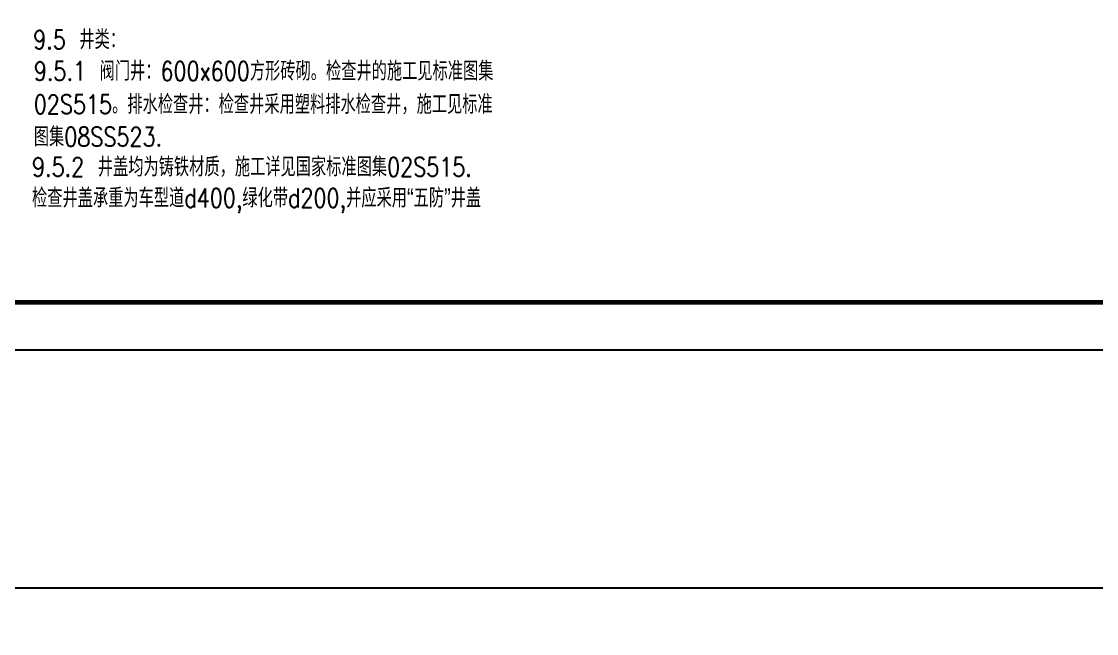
# Model space of a CAD drawing. Extents: x -191212 to 1245715665, y -234495 to 250873.
# Drawn here: x 168987 to 191541, y 109483 to 122327 of the extents above; entities that cross this region are included whole.
import ezdxf

# ---------------------------------------------------------------- set-up
doc = ezdxf.new("R2010")
doc.units = 0
doc.header["$LTSCALE"] = 500
for name, color, linetype in [('PUB_TITLE', 4, 'CONTINUOUS'), ('TWT_TITLE', 7, 'CONTINUOUS'), ('说明图层', 144, 'CONTINUOUS')]:
    doc.layers.add(name, color=color, linetype=linetype)
doc.styles.add('_HZTXT', font='txt.shx', dxfattribs={"width": 0.8, "bigfont": 'hztxt.shx'})

msp = doc.modelspace()

# ---------------------------------------------------------------- linework, layer by layer
at = {"layer": 'PUB_TITLE'}
msp.add_lwpolyline([(153538.4, 26433.3), (302138.4, 26433.3), (302138.4, 110433.3), (153538.4, 110433.3)], close=True, dxfattribs=at)
at = {"layer": 'TWT_TITLE', "color": 4}
msp.add_lwpolyline([(153538.4, 115433.3), (212938.4, 115433.3), (212938.4, 157433.3), (153538.4, 157433.3)], close=True, dxfattribs=at)
at = {"layer": 'TWT_TITLE', "color": 4, "const_width": 100}
msp.add_lwpolyline([(156038.4, 116433.3), (211938.4, 116433.3), (211938.4, 156433.3), (156038.4, 156433.3)], close=True, dxfattribs=at)

# ---------------------------------------------------------------- texts
at = {"layer": '说明图层', "color": 7, "style": '_HZTXT', "width": 0.8}
for s, height, p in [('9.5 井类：', 399.29, (169231.9, 121747.3)), ('9.5.1 阀门井：600x600方形砖砌。检查井的施工见标准图集', 399.289, (169245.3, 121086.2)), ('02S515。排水检查井：检查井采用塑料排水检查井，施工见标准', 399.289, (169245.3, 120388.1)), ('图集08SS523.', 399.29, (169245.3, 119707.4)), ('9.5.2 井盖均为铸铁材质，施工详见国家标准图集02S515.', 399.289, (169208.2, 119074.6)), ('检查井盖承重为车型道d400,绿化带d200,并应采用“五防”井盖 ', 399.289, (169208.2, 118423.9))]:
    msp.add_text(s, height=height, rotation=360, dxfattribs=at).set_placement(p)

doc.saveas('drawing.dxf')
